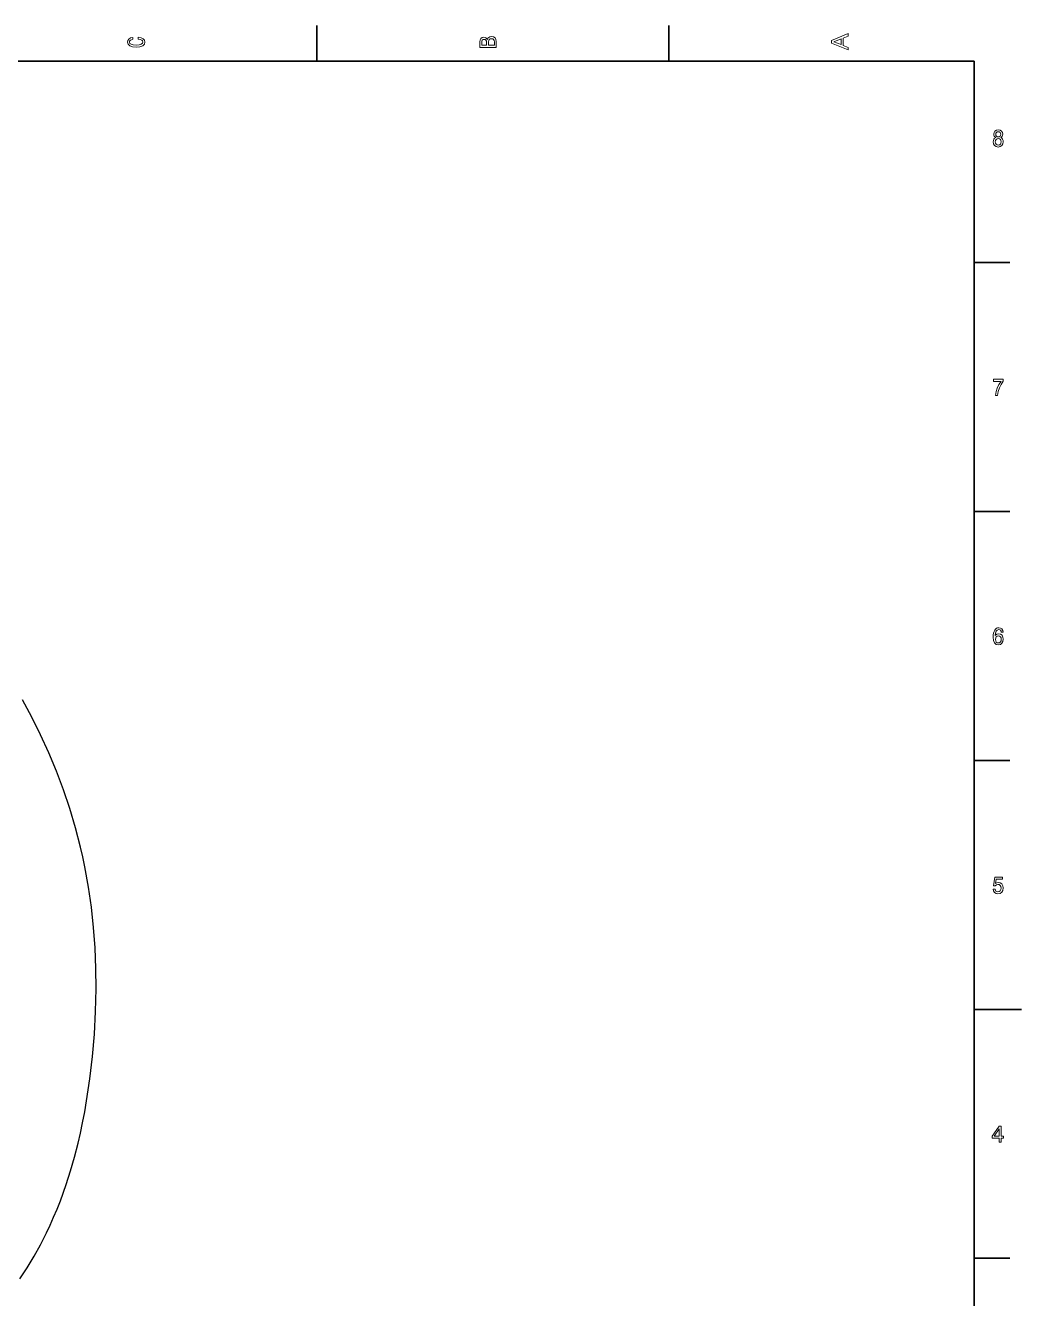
# Model space of a CAD drawing. Extents: x 0 to 594, y 0 to 420.
# Drawn here: x 383.9 to 594, y 149 to 417.5 of the extents above; entities that cross this region are included whole.
import ezdxf

# ---------------------------------------------------------------- set-up
doc = ezdxf.new("R2010")
doc.units = 0

msp = doc.modelspace()

# ---------------------------------------------------------------- linework, layer by layer
at = {"color": 7, "lineweight": 35, "ltscale": 0.1875}
for p, q in [((445.399994, 409.963135), (445.399994, 417.463135)), ((519.599976, 409.963135), (519.599976, 417.463135)), ((584, 367.463135), (591.5, 367.463135)), ((584, 314.963135), (591.5, 314.963135)), ((584, 262.463135), (591.5, 262.463135)), ((584, 157.46312), (591.5, 157.46312))]:
    msp.add_line(p, q, dxfattribs=at)
at = {"color": 7, "lineweight": 35}
for p, q in [((584, 409.963135), (10, 409.963135)), ((584, 9.96312), (584, 409.963135))]:
    msp.add_line(p, q, dxfattribs=at)
at = {"color": 7, "lineweight": 35, "ltscale": 0.25}
msp.add_line((584, 209.96312), (594, 209.96312), dxfattribs=at)
at = {"color": 7, "lineweight": 13}
for points in [[(407.732391, 414.594727), (408.156006, 414.512421), (408.458618, 414.376617), (408.645203, 414.187317), (408.705719, 413.965088), (408.61496, 413.697601), (408.342621, 413.487732), (407.898804, 413.347809), (407.283539, 413.302551), (406.673309, 413.347809), (406.224457, 413.483612), (405.952118, 413.693481), (405.856293, 413.965088), (405.906738, 414.162628), (406.047943, 414.33136), (406.274902, 414.463043), (406.587585, 414.553589), (406.587585, 414.944519), (406.108459, 414.821075), (405.745361, 414.607086), (405.518402, 414.31488), (405.437714, 413.965088), (405.563812, 413.52887), (405.916809, 413.195526), (406.496796, 412.981537), (407.283539, 412.907471), (408.070282, 412.981537), (408.650269, 413.195526), (409.008331, 413.52887), (409.129364, 413.965088), (409.033539, 414.347809), (408.766235, 414.656464), (408.327484, 414.874573), (407.732391, 414.989807)], [(481.342346, 414.517639), (481.049835, 414.846985), (480.853149, 414.931702), (480.611084, 414.95993), (480.232819, 414.898743), (479.96051, 414.71524), (479.794067, 414.418823), (479.733551, 414.00473), (479.733551, 412.842529), (483.233551, 412.842529), (483.233551, 414.070618), (483.162933, 414.508209), (482.956177, 414.832886), (482.628357, 415.035217), (482.18457, 415.105804), (481.887024, 415.063446), (481.639893, 414.9505), (481.458344, 414.766998)], [(481.186005, 413.915344), (481.186005, 413.275421), (480.15213, 413.275421), (480.15213, 413.952972), (480.182404, 414.207062), (480.273163, 414.385864), (480.429504, 414.49411), (480.661499, 414.531738), (480.893494, 414.48938), (481.054871, 414.376465), (481.155731, 414.183533)], [(482.814972, 414.01886), (482.814972, 413.275421), (481.609619, 413.275421), (481.609619, 413.976501), (481.644928, 414.272949), (481.750854, 414.48468), (481.932404, 414.611725), (482.194641, 414.654083), (482.472015, 414.611725), (482.663666, 414.49411), (482.779663, 414.296478)], [(557.433594, 412.32251), (557.433594, 412.837982), (556.404785, 413.247009), (556.404785, 414.799042), (557.433594, 415.208069), (557.433594, 415.734772), (553.928528, 414.311584), (553.928528, 413.740082)], [(555.976074, 413.4263), (554.432861, 414.025848), (555.976074, 414.625366)], [(588.547485, 393.815735), (588.325256, 393.67453), (588.172791, 393.477844), (588.076904, 393.230713), (588.046387, 392.933167), (588.116089, 392.484314), (588.316528, 392.136353), (588.643372, 391.914429), (589.08783, 391.828705), (589.527893, 391.914429), (589.854675, 392.136353), (590.055115, 392.484314), (590.129211, 392.933167), (590.09436, 393.230713), (590.002869, 393.477844), (589.846008, 393.67453), (589.628113, 393.815735), (589.802429, 393.936768), (589.924438, 394.10321), (589.998474, 394.304932), (590.024658, 394.552032), (589.954895, 394.910126), (589.771912, 395.197571), (589.475586, 395.384186), (589.08783, 395.454773), (588.695618, 395.384186), (588.399353, 395.197571), (588.211975, 394.910126), (588.146606, 394.552032), (588.168396, 394.304932), (588.242493, 394.10321)], [(588.560547, 394.511688), (588.595398, 394.733612), (588.700012, 394.90506), (588.865601, 395.010986), (589.08783, 395.051331), (589.305664, 395.010986), (589.471252, 394.90506), (589.575806, 394.733612), (589.615051, 394.511688), (589.575806, 394.28476), (589.471252, 394.108246), (589.305664, 393.992249), (589.08783, 393.95694), (588.865601, 393.997284), (588.700012, 394.108246), (588.595398, 394.28476)], [(588.464722, 392.943268), (588.503906, 393.210541), (588.63031, 393.412262), (588.826355, 393.543396), (589.08783, 393.588776), (589.34491, 393.543396), (589.540955, 393.412262), (589.667358, 393.210541), (589.710938, 392.943268), (589.667358, 392.655792), (589.540955, 392.438934), (589.34491, 392.297729), (589.08783, 392.252319), (588.826355, 392.297729), (588.63031, 392.438934), (588.503906, 392.655792)], [(588.482117, 339.429565), (588.922241, 339.429565), (589.06604, 340.261688), (589.318726, 341.038361), (589.676025, 341.759521), (590.142273, 342.435333), (590.142273, 342.853912), (588.068176, 342.853912), (588.068176, 342.394989), (589.723999, 342.394989), (589.24469, 341.714142), (588.882996, 341.003052), (588.63031, 340.246582)], [(590.133545, 289.486481), (590.050781, 289.894989), (589.85907, 290.197571), (589.562744, 290.389221), (589.179321, 290.454773), (588.922241, 290.419464), (588.700012, 290.323669), (588.503906, 290.167328), (588.338318, 289.945404), (588.207642, 289.66803), (588.111755, 289.330139), (588.050781, 288.931732), (588.033325, 288.48288), (588.103027, 287.766754), (588.316528, 287.247284), (588.660767, 286.934601), (589.131409, 286.828705), (589.554016, 286.919464), (589.876465, 287.156525), (590.085632, 287.529724), (590.159729, 288.003784), (590.085632, 288.48288), (589.885193, 288.851044), (589.575806, 289.083038), (589.192383, 289.163727), (588.778442, 289.062836), (588.469055, 288.775391), (588.534424, 289.330139), (588.673889, 289.728546), (588.88739, 289.965576), (589.183655, 290.046295), (589.40155, 290.00592), (589.567139, 289.900024), (589.676025, 289.723511), (589.732666, 289.486481)], [(589.737061, 287.998718), (589.689148, 287.681), (589.567139, 287.438934), (589.371033, 287.277557), (589.127014, 287.227112), (588.869934, 287.277557), (588.673889, 287.433899), (588.547485, 287.675964), (588.508301, 287.993683), (588.55188, 288.306366), (588.673889, 288.543396), (588.874268, 288.694702), (589.14447, 288.750183), (589.379761, 288.694702), (589.567139, 288.548431), (589.689148, 288.311401)], [(588.007202, 235.342361), (588.103027, 234.928818), (588.316528, 234.606049), (588.63031, 234.404312), (589.031189, 234.328674), (589.471252, 234.419449), (589.815491, 234.666565), (590.033325, 235.059937), (590.11615, 235.564255), (590.042053, 236.033279), (589.832886, 236.401443), (589.506104, 236.638474), (589.083435, 236.724197), (588.756653, 236.663681), (588.503906, 236.497253), (588.625916, 237.440338), (589.950562, 237.440338), (589.950562, 237.853882), (588.333984, 237.853882), (588.09436, 235.997986), (588.442932, 235.997986), (588.695618, 236.235016), (589.018066, 236.32074), (589.296936, 236.265274), (589.510498, 236.103882), (589.645569, 235.856766), (589.693481, 235.539047), (589.645569, 235.221329), (589.506104, 234.974197), (589.292603, 234.817856), (589.018066, 234.76239), (588.78717, 234.797684), (588.608521, 234.913681), (588.477783, 235.095245), (588.412415, 235.342361)], [(589.275085, 181.929535), (589.698547, 181.929535), (589.698547, 182.796967), (590.164368, 182.796967), (590.164368, 183.200424), (589.698547, 183.200424), (589.698547, 185.353882), (589.270386, 185.353882), (587.839966, 183.240768), (587.839966, 182.796967), (589.275085, 182.796967)], [(588.235168, 183.200424), (589.275085, 184.768875), (589.275085, 183.200424)]]:
    msp.add_lwpolyline(points, close=True, dxfattribs=at)
msp.add_lwpolyline([(382.773254, 153.125214), (384.302002, 155.485733), (385.741821, 157.885468), (387.091858, 160.323212), (388.352386, 162.798065), (389.13385, 164.446915), (389.877655, 166.111206), (390.602173, 167.833954), (391.288635, 169.572266), (392.536621, 173.049194), (393.44693, 175.904327), (394.273071, 178.793304), (395.02002, 181.714142), (395.517639, 183.863586), (395.977234, 186.027802), (396.422913, 188.328781), (396.829254, 190.644302), (397.525452, 195.29776), (398.074463, 199.99765), (398.477386, 204.735367), (398.732117, 209.501923), (398.833954, 214.288101), (398.789948, 218.595505), (398.612213, 222.903122), (398.295197, 227.203445), (397.833557, 231.489365), (397.222656, 235.753922), (396.458984, 239.990082), (396.019257, 242.09523), (395.540833, 244.190491), (394.490967, 248.266327), (393.294739, 252.294083), (391.955139, 256.268433), (390.476379, 260.184967), (388.86322, 264.039917), (387.121277, 267.830322), (385.256287, 271.55368), (383.274384, 275.208038)])

doc.saveas('drawing.dxf')
